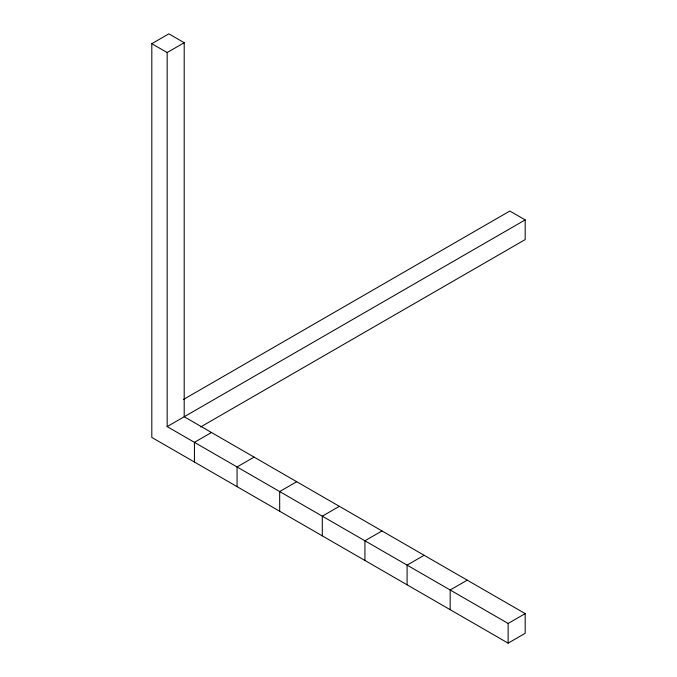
<?xml version="1.0" encoding="UTF-8"?>
<svg xmlns="http://www.w3.org/2000/svg" width="677" height="677" viewBox="0 0 677 677"><rect width="100%" height="100%" fill="white"/><g stroke="black" fill="none" stroke-linecap="round" stroke-linejoin="round"><path stroke-width="1.02" d="M151.809 43.692L168.861 33.85L184.203 42.71L184.203 416.753L525.191 613.616L525.191 633.308L508.139 643.15L151.809 437.427L151.809 43.692L167.16 52.552L184.203 42.71M183.484 399.455L509.84 211.029L525.191 219.89L525.191 239.582L200.663 426.942M167.16 52.552L167.16 426.603L525.191 219.89M211.486 432.501L194.434 442.352L194.434 462.036M254.103 457.11L237.06 466.952L237.06 486.645M296.729 481.719L279.677 491.561L279.677 511.253M339.355 506.328L322.303 516.17L322.303 535.862M381.972 530.937L364.928 540.779L364.928 560.463M424.14 555.284L407.089 565.126L407.089 584.81M467.223 580.155L450.171 589.997L450.171 609.681M167.16 426.603L508.139 623.466L525.191 613.616M508.139 623.466L508.139 643.15"/></g></svg>
